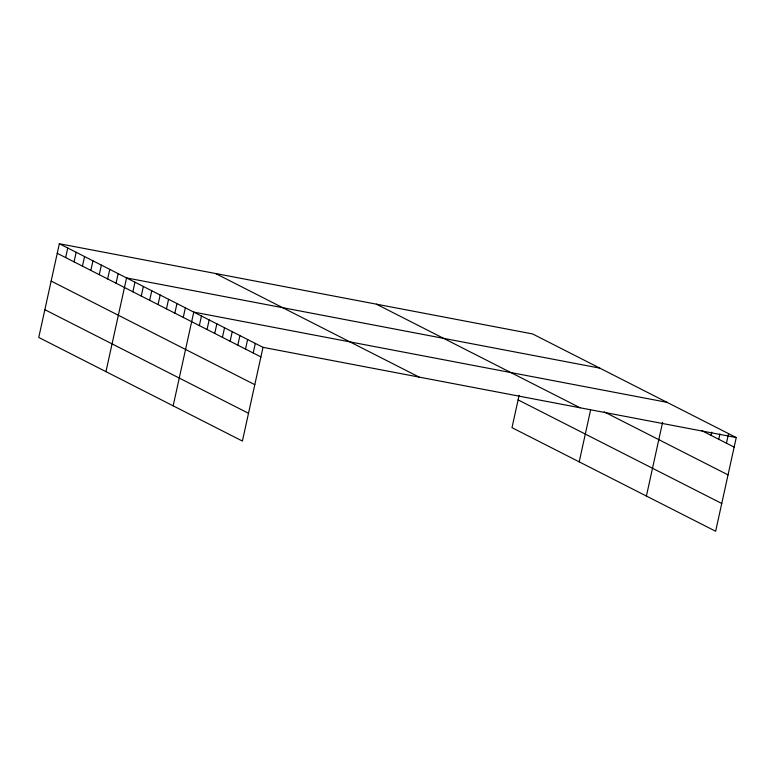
<?xml version="1.0" encoding="UTF-8"?>
<svg xmlns="http://www.w3.org/2000/svg" width="775" height="775" viewBox="0 0 775 775"><rect width="100%" height="100%" fill="white"/><g stroke="black" fill="none" stroke-linecap="round" stroke-linejoin="round"><path stroke-width="1.16" d="M59.355 243.737L38.75 337.454L242.401 441.062L263.006 347.336L59.355 243.737L532.599 333.938L736.25 437.546L715.645 531.262L511.994 427.664L519.114 395.318M65.652 257.581L67.754 248.01M74.051 261.853L76.153 252.282M82.45 266.125L84.552 256.564M90.849 270.397L92.961 260.836M99.258 274.67L101.36 265.108M107.657 278.952L109.759 269.38M116.056 283.224L118.158 273.653M105.952 371.651L126.557 277.925L599.811 368.135M132.854 291.768L134.957 282.197M141.253 296.04L143.356 286.479M149.653 300.312L151.764 290.751M158.061 304.585L160.163 295.023M166.46 308.867L168.562 299.295M174.859 313.139L176.962 303.567M183.258 317.411L185.361 307.84M173.154 405.838L193.76 312.112L667.013 402.322M199.349 325.597L201.452 316.026M207.041 329.511L209.153 319.939M214.743 333.424L216.845 323.853M222.435 337.338L224.537 327.767M230.127 341.252L232.229 331.681M237.818 345.166L239.921 335.594M245.51 349.079L247.612 339.508M253.202 352.993L255.304 343.422M579.206 461.852L590.589 410.043M646.408 496.039L662.615 422.298M711.062 435.366L711.77 432.179M718.764 439.28L719.927 433.961M726.456 443.193L728.558 433.632M263.006 347.336L736.25 437.546M701.452 430.474L734.148 447.107M604.2 411.874L728.045 474.881M376.427 304.178L580.078 407.776M518.107 399.89L721.748 503.488M215.528 273.507L419.178 377.105M57.253 253.309L260.894 356.907M51.15 281.073L254.791 384.671M44.853 309.69L248.504 413.288"/></g></svg>
